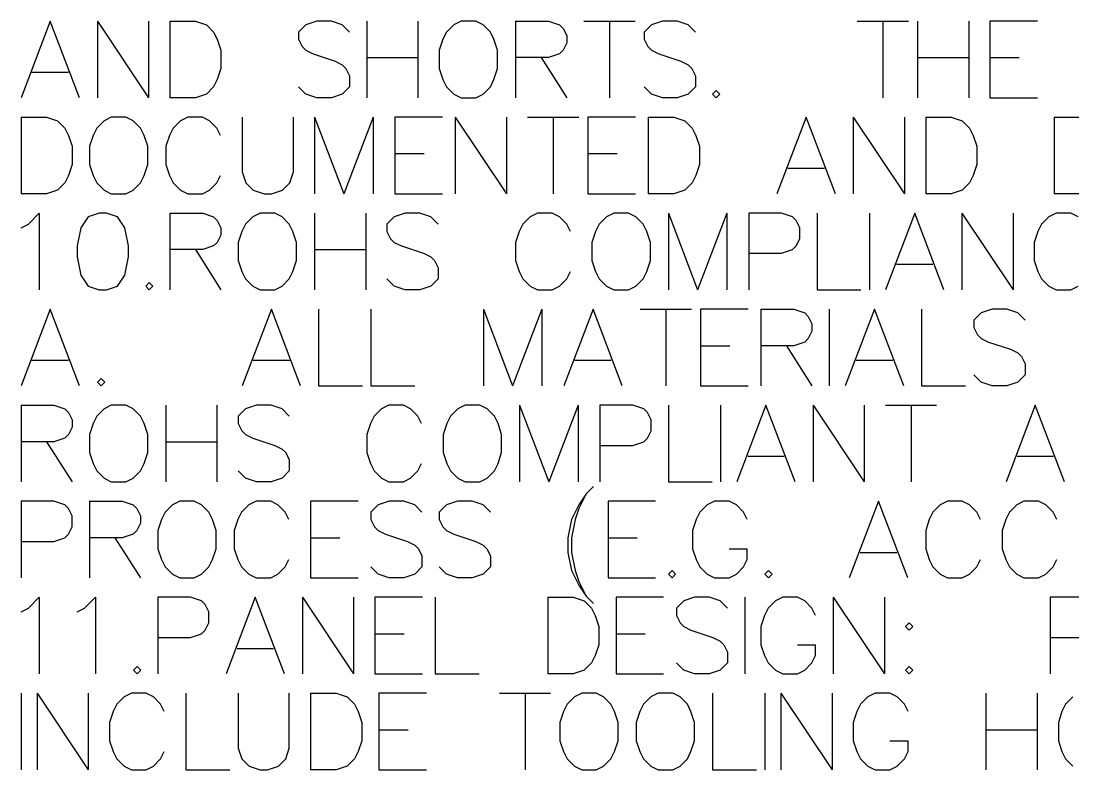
# Model space of a CAD drawing. Header units: millimetres. Extents: x 0 to 559, y 0 to 433.
# Drawn here: x 332.33 to 367.13, y 215.64 to 240.4 of the extents above; entities that cross this region are included whole.
import ezdxf

# ---------------------------------------------------------------- set-up
doc = ezdxf.new("R2010")
doc.units = ezdxf.units.MM
doc.layers.add('Mechanical7', color=56, linetype='Continuous')

msp = doc.modelspace()

# ---------------------------------------------------------------- linework, layer by layer
at = {"layer": 'Mechanical7'}
for p, q in [((333.299, 240.404), (332.332, 237.865)), ((334.266, 237.865), (333.299, 240.404)), ((334.859, 240.404), (334.859, 237.865)), ((334.859, 240.404), (336.552, 237.865)), ((336.552, 240.404), (336.552, 237.865)), ((337.253, 240.404), (337.253, 237.865)), ((337.253, 240.404), (338.1, 240.404)), ((338.1, 240.404), (338.463, 240.283)), ((338.463, 240.283), (338.704, 240.042)), ((341.752, 240.283), (341.51, 240.042)), ((342.115, 240.404), (341.752, 240.283)), ((342.598, 240.404), (342.115, 240.404)), ((342.961, 240.283), (342.598, 240.404)), ((343.203, 240.042), (342.961, 240.283)), ((343.771, 240.404), (343.771, 237.865)), ((345.464, 240.404), (345.464, 237.865)), ((346.649, 240.283), (346.407, 240.042)), ((346.891, 240.404), (346.649, 240.283)), ((347.375, 240.404), (346.891, 240.404)), ((347.617, 240.283), (347.375, 240.404)), ((347.859, 240.042), (347.617, 240.283)), ((348.693, 240.404), (348.693, 237.865)), ((348.693, 240.404), (349.781, 240.404)), ((349.781, 240.404), (350.144, 240.283)), ((350.144, 240.283), (350.265, 240.163)), ((350.265, 240.163), (350.386, 239.921)), ((350.954, 240.404), (352.647, 240.404)), ((351.801, 240.404), (351.801, 237.865)), ((353.191, 240.283), (352.95, 240.042)), ((353.554, 240.404), (353.191, 240.283)), ((354.038, 240.404), (353.554, 240.404)), ((354.401, 240.283), (354.038, 240.404)), ((354.642, 240.042), (354.401, 240.283)), ((360, 240.404), (361.693, 240.404)), ((360.846, 240.404), (360.846, 237.865)), ((361.995, 240.404), (361.995, 237.865)), ((363.688, 240.404), (363.688, 237.865)), ((365.961, 240.404), (364.389, 240.404)), ((364.389, 240.404), (364.389, 237.865)), ((338.704, 240.042), (338.825, 239.8)), ((338.825, 239.8), (338.946, 239.437)), ((341.51, 240.042), (341.51, 239.8)), ((341.51, 239.8), (341.631, 239.558)), ((346.286, 239.8), (346.166, 239.437)), ((346.407, 240.042), (346.286, 239.8)), ((347.979, 239.8), (347.859, 240.042)), ((348.1, 239.437), (347.979, 239.8)), ((350.386, 239.921), (350.386, 239.679)), ((352.95, 240.042), (352.95, 239.8)), ((352.95, 239.8), (353.07, 239.558)), ((341.631, 239.558), (341.752, 239.437)), ((350.386, 239.679), (350.265, 239.437)), ((353.07, 239.558), (353.191, 239.437)), ((338.946, 239.437), (338.946, 238.832)), ((341.752, 239.437), (341.994, 239.316)), ((341.994, 239.316), (342.719, 239.074)), ((343.771, 239.195), (345.464, 239.195)), ((346.166, 239.437), (346.166, 238.832)), ((348.1, 238.832), (348.1, 239.437)), ((349.781, 239.195), (348.693, 239.195)), ((349.539, 239.195), (350.386, 237.865)), ((350.144, 239.316), (349.781, 239.195)), ((350.265, 239.437), (350.144, 239.316)), ((353.191, 239.437), (353.433, 239.316)), ((353.433, 239.316), (354.159, 239.074)), ((361.995, 239.195), (363.688, 239.195)), ((364.389, 239.195), (365.357, 239.195)), ((338.946, 238.832), (338.825, 238.47)), ((342.719, 239.074), (342.961, 238.953)), ((342.961, 238.953), (343.082, 238.832)), ((343.082, 238.832), (343.203, 238.59)), ((346.166, 238.832), (346.286, 238.47)), ((347.979, 238.47), (348.1, 238.832)), ((354.159, 239.074), (354.401, 238.953)), ((354.401, 238.953), (354.522, 238.832)), ((354.522, 238.832), (354.642, 238.59)), ((332.694, 238.711), (333.904, 238.711)), ((338.825, 238.47), (338.704, 238.228)), ((343.203, 238.59), (343.203, 238.228)), ((346.286, 238.47), (346.407, 238.228)), ((347.859, 238.228), (347.979, 238.47)), ((354.642, 238.59), (354.642, 238.228)), ((338.704, 238.228), (338.463, 237.986)), ((341.752, 237.986), (341.51, 238.228)), ((343.203, 238.228), (342.961, 237.986)), ((346.407, 238.228), (346.649, 237.986)), ((347.617, 237.986), (347.859, 238.228)), ((353.191, 237.986), (352.95, 238.228)), ((354.642, 238.228), (354.401, 237.986)), ((355.332, 238.107), (355.211, 237.986)), ((355.453, 237.986), (355.332, 238.107)), ((338.1, 237.865), (337.253, 237.865)), ((338.463, 237.986), (338.1, 237.865)), ((342.115, 237.865), (341.752, 237.986)), ((342.598, 237.865), (342.115, 237.865)), ((342.961, 237.986), (342.598, 237.865)), ((346.649, 237.986), (346.891, 237.865)), ((346.891, 237.865), (347.375, 237.865)), ((347.375, 237.865), (347.617, 237.986)), ((353.554, 237.865), (353.191, 237.986)), ((354.038, 237.865), (353.554, 237.865)), ((354.401, 237.986), (354.038, 237.865)), ((355.211, 237.986), (355.332, 237.865)), ((355.332, 237.865), (355.453, 237.986)), ((364.389, 237.865), (365.961, 237.865)), ((332.332, 237.229), (332.332, 234.69)), ((332.332, 237.229), (333.178, 237.229)), ((333.178, 237.229), (333.541, 237.108)), ((333.541, 237.108), (333.783, 236.867)), ((335.077, 237.108), (334.835, 236.867)), ((335.318, 237.229), (335.077, 237.108)), ((335.802, 237.229), (335.318, 237.229)), ((336.044, 237.108), (335.802, 237.229)), ((336.286, 236.867), (336.044, 237.108)), ((337.604, 237.108), (337.362, 236.867)), ((337.846, 237.229), (337.604, 237.108)), ((338.33, 237.229), (337.846, 237.229)), ((338.571, 237.108), (338.33, 237.229)), ((338.813, 236.867), (338.571, 237.108)), ((339.648, 237.229), (339.648, 235.415)), ((341.341, 235.415), (341.341, 237.229)), ((342.042, 237.229), (342.042, 234.69)), ((342.042, 237.229), (343.009, 234.69)), ((343.977, 237.229), (343.009, 234.69)), ((343.977, 237.229), (343.977, 234.69)), ((346.274, 237.229), (344.702, 237.229)), ((344.702, 237.229), (344.702, 234.69)), ((346.698, 237.229), (346.698, 234.69)), ((346.698, 237.229), (348.391, 234.69)), ((348.391, 237.229), (348.391, 234.69)), ((349.092, 237.229), (350.785, 237.229)), ((349.938, 237.229), (349.938, 234.69)), ((352.659, 237.229), (351.087, 237.229)), ((351.087, 237.229), (351.087, 234.69)), ((353.083, 237.229), (353.083, 234.69)), ((353.083, 237.229), (353.929, 237.229)), ((353.929, 237.229), (354.292, 237.108)), ((354.292, 237.108), (354.534, 236.867)), ((358.307, 237.229), (357.339, 234.69)), ((359.274, 234.69), (358.307, 237.229)), ((359.867, 237.229), (359.867, 234.69)), ((359.867, 237.229), (361.559, 234.69)), ((361.559, 237.229), (361.559, 234.69)), ((362.261, 237.229), (362.261, 234.69)), ((362.261, 237.229), (363.107, 237.229)), ((363.107, 237.229), (363.47, 237.108)), ((363.47, 237.108), (363.712, 236.867)), ((366.517, 237.229), (366.517, 234.69)), ((366.517, 237.229), (367.364, 237.229)), ((333.783, 236.867), (333.904, 236.625)), ((334.835, 236.867), (334.714, 236.625)), ((336.407, 236.625), (336.286, 236.867)), ((337.362, 236.867), (337.241, 236.625)), ((338.934, 236.625), (338.813, 236.867)), ((354.534, 236.867), (354.655, 236.625)), ((363.712, 236.867), (363.833, 236.625)), ((333.904, 236.625), (334.025, 236.262)), ((334.714, 236.625), (334.593, 236.262)), ((336.528, 236.262), (336.407, 236.625)), ((337.241, 236.625), (337.12, 236.262)), ((354.655, 236.625), (354.776, 236.262)), ((363.833, 236.625), (363.954, 236.262)), ((334.025, 236.262), (334.025, 235.657)), ((334.593, 236.262), (334.593, 235.657)), ((336.528, 235.657), (336.528, 236.262)), ((337.12, 236.262), (337.12, 235.657)), ((344.702, 236.02), (345.67, 236.02)), ((351.087, 236.02), (352.055, 236.02)), ((354.776, 236.262), (354.776, 235.657)), ((363.954, 236.262), (363.954, 235.657)), ((334.025, 235.657), (333.904, 235.295)), ((334.593, 235.657), (334.714, 235.295)), ((336.407, 235.295), (336.528, 235.657)), ((337.12, 235.657), (337.241, 235.295)), ((354.776, 235.657), (354.655, 235.295)), ((363.954, 235.657), (363.833, 235.295)), ((333.904, 235.295), (333.783, 235.053)), ((334.714, 235.295), (334.835, 235.053)), ((336.286, 235.053), (336.407, 235.295)), ((337.241, 235.295), (337.362, 235.053)), ((338.813, 235.053), (338.934, 235.295)), ((339.648, 235.415), (339.769, 235.053)), ((341.22, 235.053), (341.341, 235.415)), ((354.655, 235.295), (354.534, 235.053)), ((357.702, 235.536), (358.911, 235.536)), ((363.833, 235.295), (363.712, 235.053)), ((333.783, 235.053), (333.541, 234.811)), ((334.835, 235.053), (335.077, 234.811)), ((336.044, 234.811), (336.286, 235.053)), ((337.362, 235.053), (337.604, 234.811)), ((338.571, 234.811), (338.813, 235.053)), ((339.769, 235.053), (340.01, 234.811)), ((340.978, 234.811), (341.22, 235.053)), ((354.534, 235.053), (354.292, 234.811)), ((363.712, 235.053), (363.47, 234.811)), ((333.178, 234.69), (332.332, 234.69)), ((333.541, 234.811), (333.178, 234.69)), ((335.077, 234.811), (335.318, 234.69)), ((335.318, 234.69), (335.802, 234.69)), ((335.802, 234.69), (336.044, 234.811)), ((337.604, 234.811), (337.846, 234.69)), ((337.846, 234.69), (338.33, 234.69)), ((338.33, 234.69), (338.571, 234.811)), ((340.01, 234.811), (340.373, 234.69)), ((340.373, 234.69), (340.615, 234.69)), ((340.615, 234.69), (340.978, 234.811)), ((344.702, 234.69), (346.274, 234.69)), ((351.087, 234.69), (352.659, 234.69)), ((353.929, 234.69), (353.083, 234.69)), ((354.292, 234.811), (353.929, 234.69)), ((363.107, 234.69), (362.261, 234.69)), ((363.47, 234.811), (363.107, 234.69)), ((367.364, 234.69), (366.517, 234.69)), ((332.573, 233.692), (332.936, 234.054)), ((332.936, 234.054), (332.936, 231.515)), ((334.557, 233.933), (334.315, 233.571)), ((334.919, 234.054), (334.557, 233.933)), ((335.161, 234.054), (334.919, 234.054)), ((335.524, 233.933), (335.161, 234.054)), ((335.766, 233.571), (335.524, 233.933)), ((337.253, 234.054), (337.253, 231.515)), ((337.253, 234.054), (338.342, 234.054)), ((338.342, 234.054), (338.704, 233.933)), ((338.704, 233.933), (338.825, 233.813)), ((339.998, 233.933), (339.756, 233.692)), ((340.24, 234.054), (339.998, 233.933)), ((340.724, 234.054), (340.24, 234.054)), ((340.966, 233.933), (340.724, 234.054)), ((341.208, 233.692), (340.966, 233.933)), ((342.042, 234.054), (342.042, 231.515)), ((343.735, 234.054), (343.735, 231.515)), ((344.678, 233.933), (344.436, 233.692)), ((345.041, 234.054), (344.678, 233.933)), ((345.525, 234.054), (345.041, 234.054)), ((345.887, 233.933), (345.525, 234.054)), ((346.129, 233.692), (345.887, 233.933)), ((349.177, 233.933), (348.935, 233.692)), ((349.418, 234.054), (349.177, 233.933)), ((349.902, 234.054), (349.418, 234.054)), ((350.144, 233.933), (349.902, 234.054)), ((350.386, 233.692), (350.144, 233.933)), ((351.704, 233.933), (351.462, 233.692)), ((351.946, 234.054), (351.704, 233.933)), ((352.43, 234.054), (351.946, 234.054)), ((352.671, 233.933), (352.43, 234.054)), ((352.913, 233.692), (352.671, 233.933)), ((353.748, 234.054), (353.748, 231.515)), ((353.748, 234.054), (354.715, 231.515)), ((355.682, 234.054), (354.715, 231.515)), ((355.682, 234.054), (355.682, 231.515)), ((357.496, 234.054), (356.408, 234.054)), ((356.408, 234.054), (356.408, 231.515)), ((357.859, 233.933), (357.496, 234.054)), ((357.98, 233.813), (357.859, 233.933)), ((358.669, 234.054), (358.669, 231.515)), ((360.399, 234.054), (360.399, 231.515)), ((361.898, 234.054), (360.931, 231.515)), ((362.865, 231.515), (361.898, 234.054)), ((363.458, 234.054), (363.458, 231.515)), ((363.458, 234.054), (365.151, 231.515)), ((365.151, 234.054), (365.151, 231.515)), ((366.336, 233.933), (366.094, 233.692)), ((366.578, 234.054), (366.336, 233.933)), ((367.062, 234.054), (366.578, 234.054)), ((367.303, 233.933), (367.062, 234.054)), ((332.332, 233.571), (332.573, 233.692)), ((334.315, 233.571), (334.194, 232.966)), ((335.887, 232.966), (335.766, 233.571)), ((338.825, 233.813), (338.946, 233.571)), ((338.946, 233.571), (338.946, 233.329)), ((339.756, 233.692), (339.636, 233.45)), ((341.328, 233.45), (341.208, 233.692)), ((344.436, 233.692), (344.436, 233.45)), ((348.935, 233.692), (348.814, 233.45)), ((350.507, 233.45), (350.386, 233.692)), ((351.462, 233.692), (351.341, 233.45)), ((353.034, 233.45), (352.913, 233.692)), ((358.101, 233.571), (357.98, 233.813)), ((358.101, 233.208), (358.101, 233.571)), ((366.094, 233.692), (365.973, 233.45)), ((338.946, 233.329), (338.825, 233.087)), ((339.636, 233.45), (339.515, 233.087)), ((341.449, 233.087), (341.328, 233.45)), ((344.436, 233.45), (344.557, 233.208)), ((344.557, 233.208), (344.678, 233.087)), ((348.814, 233.45), (348.693, 233.087)), ((351.341, 233.45), (351.22, 233.087)), ((353.155, 233.087), (353.034, 233.45)), ((357.98, 232.966), (358.101, 233.208)), ((365.973, 233.45), (365.852, 233.087)), ((334.194, 232.966), (334.194, 232.603)), ((335.887, 232.603), (335.887, 232.966)), ((338.342, 232.845), (337.253, 232.845)), ((338.1, 232.845), (338.946, 231.515)), ((338.704, 232.966), (338.342, 232.845)), ((338.825, 233.087), (338.704, 232.966)), ((339.515, 233.087), (339.515, 232.482)), ((341.449, 232.482), (341.449, 233.087)), ((342.042, 232.845), (343.735, 232.845)), ((344.678, 233.087), (344.92, 232.966)), ((344.92, 232.966), (345.646, 232.724)), ((348.693, 233.087), (348.693, 232.482)), ((351.22, 233.087), (351.22, 232.482)), ((353.155, 232.482), (353.155, 233.087)), ((357.496, 232.724), (357.859, 232.845)), ((357.859, 232.845), (357.98, 232.966)), ((365.852, 233.087), (365.852, 232.482)), ((334.194, 232.603), (334.315, 231.999)), ((335.766, 231.999), (335.887, 232.603)), ((339.515, 232.482), (339.636, 232.12)), ((341.328, 232.12), (341.449, 232.482)), ((345.646, 232.724), (345.887, 232.603)), ((345.887, 232.603), (346.008, 232.482)), ((346.008, 232.482), (346.129, 232.24)), ((348.693, 232.482), (348.814, 232.12)), ((351.22, 232.482), (351.341, 232.12)), ((353.034, 232.12), (353.155, 232.482)), ((356.408, 232.724), (357.496, 232.724)), ((365.852, 232.482), (365.973, 232.12)), ((346.129, 232.24), (346.129, 231.878)), ((361.293, 232.361), (362.503, 232.361)), ((334.315, 231.999), (334.557, 231.636)), ((335.524, 231.636), (335.766, 231.999)), ((339.636, 232.12), (339.756, 231.878)), ((339.756, 231.878), (339.998, 231.636)), ((340.966, 231.636), (341.208, 231.878)), ((341.208, 231.878), (341.328, 232.12)), ((344.678, 231.636), (344.436, 231.878)), ((346.129, 231.878), (345.887, 231.636)), ((348.814, 232.12), (348.935, 231.878)), ((348.935, 231.878), (349.177, 231.636)), ((350.144, 231.636), (350.386, 231.878)), ((350.386, 231.878), (350.507, 232.12)), ((351.341, 232.12), (351.462, 231.878)), ((351.462, 231.878), (351.704, 231.636)), ((352.671, 231.636), (352.913, 231.878)), ((352.913, 231.878), (353.034, 232.12)), ((365.973, 232.12), (366.094, 231.878)), ((366.094, 231.878), (366.336, 231.636)), ((334.557, 231.636), (334.919, 231.515)), ((334.919, 231.515), (335.161, 231.515)), ((335.161, 231.515), (335.524, 231.636)), ((336.576, 231.757), (336.455, 231.636)), ((336.455, 231.636), (336.576, 231.515)), ((336.697, 231.636), (336.576, 231.757)), ((336.576, 231.515), (336.697, 231.636)), ((339.998, 231.636), (340.24, 231.515)), ((340.24, 231.515), (340.724, 231.515)), ((340.724, 231.515), (340.966, 231.636)), ((345.041, 231.515), (344.678, 231.636)), ((345.525, 231.515), (345.041, 231.515)), ((345.887, 231.636), (345.525, 231.515)), ((349.177, 231.636), (349.418, 231.515)), ((349.418, 231.515), (349.902, 231.515)), ((349.902, 231.515), (350.144, 231.636)), ((351.704, 231.636), (351.946, 231.515)), ((351.946, 231.515), (352.43, 231.515)), ((352.43, 231.515), (352.671, 231.636)), ((358.669, 231.515), (360.12, 231.515)), ((366.336, 231.636), (366.578, 231.515)), ((366.578, 231.515), (367.062, 231.515)), ((367.062, 231.515), (367.303, 231.636)), ((333.299, 230.879), (332.332, 228.34)), ((334.266, 228.34), (333.299, 230.879)), ((340.615, 230.879), (339.648, 228.34)), ((341.582, 228.34), (340.615, 230.879)), ((342.175, 230.879), (342.175, 228.34)), ((343.904, 230.879), (343.904, 228.34)), ((347.629, 230.879), (347.629, 228.34)), ((347.629, 230.879), (348.596, 228.34)), ((349.564, 230.879), (348.596, 228.34)), ((349.564, 230.879), (349.564, 228.34)), ((351.257, 230.879), (350.289, 228.34)), ((352.224, 228.34), (351.257, 230.879)), ((352.817, 230.879), (354.509, 230.879)), ((353.663, 230.879), (353.663, 228.34)), ((356.384, 230.879), (354.812, 230.879)), ((354.812, 230.879), (354.812, 228.34)), ((356.807, 230.879), (356.807, 228.34)), ((356.807, 230.879), (357.895, 230.879)), ((357.895, 230.879), (358.258, 230.758)), ((358.258, 230.758), (358.379, 230.638)), ((359.068, 230.879), (359.068, 228.34)), ((360.568, 230.879), (359.6, 228.34)), ((361.535, 228.34), (360.568, 230.879)), ((362.128, 230.879), (362.128, 228.34)), ((364.099, 230.758), (363.857, 230.517)), ((364.462, 230.879), (364.099, 230.758)), ((364.945, 230.879), (364.462, 230.879)), ((365.308, 230.758), (364.945, 230.879)), ((365.55, 230.517), (365.308, 230.758)), ((358.379, 230.638), (358.5, 230.396)), ((358.5, 230.396), (358.5, 230.154)), ((363.857, 230.517), (363.857, 230.275)), ((358.5, 230.154), (358.379, 229.912)), ((363.857, 230.275), (363.978, 230.033)), ((358.258, 229.791), (357.895, 229.67)), ((358.379, 229.912), (358.258, 229.791)), ((363.978, 230.033), (364.099, 229.912)), ((364.099, 229.912), (364.341, 229.791)), ((364.341, 229.791), (365.066, 229.549)), ((354.812, 229.67), (355.779, 229.67)), ((357.895, 229.67), (356.807, 229.67)), ((357.654, 229.67), (358.5, 228.34)), ((365.066, 229.549), (365.308, 229.428)), ((365.308, 229.428), (365.429, 229.307)), ((332.694, 229.186), (333.904, 229.186)), ((340.01, 229.186), (341.22, 229.186)), ((350.652, 229.186), (351.861, 229.186)), ((359.963, 229.186), (361.173, 229.186)), ((365.429, 229.307), (365.55, 229.065)), ((365.55, 229.065), (365.55, 228.703)), ((364.099, 228.461), (363.857, 228.703)), ((365.55, 228.703), (365.308, 228.461)), ((334.98, 228.582), (334.859, 228.461)), ((334.859, 228.461), (334.98, 228.34)), ((335.101, 228.461), (334.98, 228.582)), ((334.98, 228.34), (335.101, 228.461)), ((342.175, 228.34), (343.626, 228.34)), ((343.904, 228.34), (345.355, 228.34)), ((354.812, 228.34), (356.384, 228.34)), ((362.128, 228.34), (363.579, 228.34)), ((364.462, 228.34), (364.099, 228.461)), ((364.945, 228.34), (364.462, 228.34)), ((365.308, 228.461), (364.945, 228.34)), ((332.332, 227.704), (332.332, 225.165)), ((332.332, 227.704), (333.42, 227.704)), ((333.42, 227.704), (333.783, 227.583)), ((335.318, 227.704), (335.077, 227.583)), ((335.802, 227.704), (335.318, 227.704)), ((336.044, 227.583), (335.802, 227.704)), ((337.12, 227.704), (337.12, 225.165)), ((338.813, 227.704), (338.813, 225.165)), ((340.119, 227.704), (339.756, 227.583)), ((340.603, 227.704), (340.119, 227.704)), ((340.966, 227.583), (340.603, 227.704)), ((344.497, 227.704), (344.255, 227.583)), ((344.98, 227.704), (344.497, 227.704)), ((345.222, 227.583), (344.98, 227.704)), ((347.024, 227.704), (346.782, 227.583)), ((347.508, 227.704), (347.024, 227.704)), ((347.75, 227.583), (347.508, 227.704)), ((348.826, 227.704), (348.826, 225.165)), ((348.826, 227.704), (349.793, 225.165)), ((350.761, 227.704), (349.793, 225.165)), ((350.761, 227.704), (350.761, 225.165)), ((352.575, 227.704), (351.486, 227.704)), ((351.486, 227.704), (351.486, 225.165)), ((352.937, 227.583), (352.575, 227.704)), ((353.748, 227.704), (353.748, 225.165)), ((355.477, 227.704), (355.477, 225.165)), ((356.976, 227.704), (356.009, 225.165)), ((357.944, 225.165), (356.976, 227.704)), ((358.536, 227.704), (358.536, 225.165)), ((358.536, 227.704), (360.229, 225.165)), ((360.229, 227.704), (360.229, 225.165)), ((360.931, 227.704), (362.624, 227.704)), ((361.777, 227.704), (361.777, 225.165)), ((365.889, 227.704), (364.921, 225.165)), ((366.856, 225.165), (365.889, 227.704)), ((333.783, 227.583), (333.904, 227.463)), ((333.904, 227.463), (334.025, 227.221)), ((334.835, 227.342), (334.714, 227.1)), ((335.077, 227.583), (334.835, 227.342)), ((336.286, 227.342), (336.044, 227.583)), ((336.407, 227.1), (336.286, 227.342)), ((339.756, 227.583), (339.515, 227.342)), ((339.515, 227.342), (339.515, 227.1)), ((341.208, 227.342), (340.966, 227.583)), ((344.013, 227.342), (343.892, 227.1)), ((344.255, 227.583), (344.013, 227.342)), ((345.464, 227.342), (345.222, 227.583)), ((345.585, 227.1), (345.464, 227.342)), ((346.54, 227.342), (346.42, 227.1)), ((346.782, 227.583), (346.54, 227.342)), ((347.992, 227.342), (347.75, 227.583)), ((348.112, 227.1), (347.992, 227.342)), ((353.058, 227.463), (352.937, 227.583)), ((353.179, 227.221), (353.058, 227.463)), ((334.025, 226.979), (333.904, 226.737)), ((334.025, 227.221), (334.025, 226.979)), ((334.714, 227.1), (334.593, 226.737)), ((336.528, 226.737), (336.407, 227.1)), ((339.515, 227.1), (339.636, 226.858)), ((343.892, 227.1), (343.771, 226.737)), ((346.42, 227.1), (346.299, 226.737)), ((348.233, 226.737), (348.112, 227.1)), ((353.179, 226.858), (353.179, 227.221)), ((333.783, 226.616), (333.42, 226.495)), ((333.904, 226.737), (333.783, 226.616)), ((334.593, 226.737), (334.593, 226.132)), ((336.528, 226.132), (336.528, 226.737)), ((339.636, 226.858), (339.756, 226.737)), ((339.756, 226.737), (339.998, 226.616)), ((339.998, 226.616), (340.724, 226.374)), ((343.771, 226.737), (343.771, 226.132)), ((346.299, 226.737), (346.299, 226.132)), ((348.233, 226.132), (348.233, 226.737)), ((352.937, 226.495), (353.058, 226.616)), ((353.058, 226.616), (353.179, 226.858)), ((333.42, 226.495), (332.332, 226.495)), ((333.178, 226.495), (334.025, 225.165)), ((337.12, 226.495), (338.813, 226.495)), ((340.724, 226.374), (340.966, 226.253)), ((340.966, 226.253), (341.087, 226.132)), ((351.486, 226.374), (352.575, 226.374)), ((352.575, 226.374), (352.937, 226.495)), ((334.593, 226.132), (334.714, 225.77)), ((336.407, 225.77), (336.528, 226.132)), ((341.087, 226.132), (341.208, 225.89)), ((341.208, 225.89), (341.208, 225.528)), ((343.771, 226.132), (343.892, 225.77)), ((346.299, 226.132), (346.42, 225.77)), ((348.112, 225.77), (348.233, 226.132)), ((356.372, 226.011), (357.581, 226.011)), ((365.284, 226.011), (366.493, 226.011)), ((334.714, 225.77), (334.835, 225.528)), ((334.835, 225.528), (335.077, 225.286)), ((336.044, 225.286), (336.286, 225.528)), ((336.286, 225.528), (336.407, 225.77)), ((339.756, 225.286), (339.515, 225.528)), ((341.208, 225.528), (340.966, 225.286)), ((343.892, 225.77), (344.013, 225.528)), ((344.013, 225.528), (344.255, 225.286)), ((345.222, 225.286), (345.464, 225.528)), ((345.464, 225.528), (345.585, 225.77)), ((346.42, 225.77), (346.54, 225.528)), ((346.54, 225.528), (346.782, 225.286)), ((347.75, 225.286), (347.992, 225.528)), ((347.992, 225.528), (348.112, 225.77)), ((335.077, 225.286), (335.318, 225.165)), ((335.802, 225.165), (336.044, 225.286)), ((340.119, 225.165), (339.756, 225.286)), ((340.966, 225.286), (340.603, 225.165)), ((344.255, 225.286), (344.497, 225.165)), ((344.98, 225.165), (345.222, 225.286)), ((346.782, 225.286), (347.024, 225.165)), ((347.508, 225.165), (347.75, 225.286)), ((335.318, 225.165), (335.802, 225.165)), ((340.603, 225.165), (340.119, 225.165)), ((344.497, 225.165), (344.98, 225.165)), ((347.024, 225.165), (347.508, 225.165)), ((351.269, 225.013), (351.027, 224.771)), ((353.748, 225.165), (355.199, 225.165)), ((333.42, 224.529), (332.332, 224.529)), ((332.332, 224.529), (332.332, 221.99)), ((333.783, 224.408), (333.42, 224.529)), ((334.593, 224.529), (334.593, 221.99)), ((334.593, 224.529), (335.681, 224.529)), ((335.681, 224.529), (336.044, 224.408)), ((337.58, 224.529), (337.338, 224.408)), ((338.063, 224.529), (337.58, 224.529)), ((338.305, 224.408), (338.063, 224.529)), ((340.107, 224.529), (339.865, 224.408)), ((340.591, 224.529), (340.107, 224.529)), ((340.833, 224.408), (340.591, 224.529)), ((343.481, 224.529), (341.909, 224.529)), ((341.909, 224.529), (341.909, 221.99)), ((344.509, 224.529), (344.146, 224.408)), ((344.993, 224.529), (344.509, 224.529)), ((345.355, 224.408), (344.993, 224.529)), ((346.77, 224.529), (346.407, 224.408)), ((347.254, 224.529), (346.77, 224.529)), ((347.617, 224.408), (347.254, 224.529)), ((351.027, 224.771), (350.785, 224.408)), ((351.027, 224.771), (350.785, 224.288)), ((353.324, 224.529), (351.752, 224.529)), ((351.752, 224.529), (351.752, 221.99)), ((355.271, 224.529), (355.029, 224.408)), ((355.755, 224.529), (355.271, 224.529)), ((355.997, 224.408), (355.755, 224.529)), ((360.701, 224.529), (359.733, 221.99)), ((361.668, 221.99), (360.701, 224.529)), ((362.986, 224.529), (362.745, 224.408)), ((363.47, 224.529), (362.986, 224.529)), ((363.712, 224.408), (363.47, 224.529)), ((365.514, 224.529), (365.272, 224.408)), ((365.997, 224.529), (365.514, 224.529)), ((366.239, 224.408), (365.997, 224.529)), ((333.904, 224.288), (333.783, 224.408)), ((334.025, 224.046), (333.904, 224.288)), ((336.044, 224.408), (336.165, 224.288)), ((336.165, 224.288), (336.286, 224.046)), ((337.096, 224.167), (336.975, 223.925)), ((337.338, 224.408), (337.096, 224.167)), ((338.547, 224.167), (338.305, 224.408)), ((338.668, 223.925), (338.547, 224.167)), ((339.623, 224.167), (339.503, 223.925)), ((339.865, 224.408), (339.623, 224.167)), ((341.075, 224.167), (340.833, 224.408)), ((341.195, 223.925), (341.075, 224.167)), ((344.146, 224.408), (343.904, 224.167)), ((343.904, 224.167), (343.904, 223.925)), ((345.597, 224.167), (345.355, 224.408)), ((346.407, 224.408), (346.166, 224.167)), ((346.166, 224.167), (346.166, 223.925)), ((347.859, 224.167), (347.617, 224.408)), ((350.785, 224.408), (350.543, 223.925)), ((350.785, 224.288), (350.664, 223.925)), ((354.788, 224.167), (354.667, 223.925)), ((355.029, 224.408), (354.788, 224.167)), ((356.239, 224.167), (355.997, 224.408)), ((356.36, 223.925), (356.239, 224.167)), ((362.503, 224.167), (362.382, 223.925)), ((362.745, 224.408), (362.503, 224.167)), ((363.954, 224.167), (363.712, 224.408)), ((364.075, 223.925), (363.954, 224.167)), ((365.03, 224.167), (364.909, 223.925)), ((365.272, 224.408), (365.03, 224.167)), ((366.481, 224.167), (366.239, 224.408)), ((366.602, 223.925), (366.481, 224.167)), ((334.025, 223.683), (334.025, 224.046)), ((336.286, 223.804), (336.165, 223.562)), ((336.286, 224.046), (336.286, 223.804)), ((336.975, 223.925), (336.854, 223.562)), ((338.789, 223.562), (338.668, 223.925)), ((339.503, 223.925), (339.382, 223.562)), ((343.904, 223.925), (344.025, 223.683)), ((346.166, 223.925), (346.286, 223.683)), ((350.543, 223.925), (350.422, 223.32)), ((350.664, 223.925), (350.543, 223.32)), ((354.667, 223.925), (354.546, 223.562)), ((362.382, 223.925), (362.261, 223.562)), ((364.909, 223.925), (364.788, 223.562)), ((333.783, 223.32), (333.904, 223.441)), ((333.904, 223.441), (334.025, 223.683)), ((336.044, 223.441), (335.681, 223.32)), ((336.165, 223.562), (336.044, 223.441)), ((336.854, 223.562), (336.854, 222.957)), ((338.789, 222.957), (338.789, 223.562)), ((339.382, 223.562), (339.382, 222.957)), ((344.025, 223.683), (344.146, 223.562)), ((344.146, 223.562), (344.388, 223.441)), ((344.388, 223.441), (345.113, 223.199)), ((346.286, 223.683), (346.407, 223.562)), ((346.407, 223.562), (346.649, 223.441)), ((346.649, 223.441), (347.375, 223.199)), ((354.546, 223.562), (354.546, 222.957)), ((362.261, 223.562), (362.261, 222.957)), ((364.788, 223.562), (364.788, 222.957)), ((332.332, 223.199), (333.42, 223.199)), ((333.42, 223.199), (333.783, 223.32)), ((335.681, 223.32), (334.593, 223.32)), ((335.439, 223.32), (336.286, 221.99)), ((341.909, 223.32), (342.876, 223.32)), ((345.113, 223.199), (345.355, 223.078)), ((347.375, 223.199), (347.617, 223.078)), ((350.422, 223.32), (350.422, 222.836)), ((350.543, 223.32), (350.543, 222.836)), ((351.752, 223.32), (352.72, 223.32)), ((336.854, 222.957), (336.975, 222.595)), ((338.668, 222.595), (338.789, 222.957)), ((339.382, 222.957), (339.503, 222.595)), ((345.355, 223.078), (345.476, 222.957)), ((345.476, 222.957), (345.597, 222.715)), ((347.617, 223.078), (347.738, 222.957)), ((347.738, 222.957), (347.859, 222.715)), ((350.422, 222.836), (350.543, 222.232)), ((350.543, 222.836), (350.664, 222.232)), ((354.546, 222.957), (354.667, 222.595)), ((355.755, 222.957), (356.36, 222.957)), ((356.36, 222.595), (356.36, 222.957)), ((360.096, 222.836), (361.306, 222.836)), ((362.261, 222.957), (362.382, 222.595)), ((364.788, 222.957), (364.909, 222.595)), ((336.975, 222.595), (337.096, 222.353)), ((338.547, 222.353), (338.668, 222.595)), ((339.503, 222.595), (339.623, 222.353)), ((341.075, 222.353), (341.195, 222.595)), ((345.597, 222.715), (345.597, 222.353)), ((347.859, 222.715), (347.859, 222.353)), ((354.667, 222.595), (354.788, 222.353)), ((356.239, 222.353), (356.36, 222.595)), ((362.382, 222.595), (362.503, 222.353)), ((363.954, 222.353), (364.075, 222.595)), ((364.909, 222.595), (365.03, 222.353)), ((366.481, 222.353), (366.602, 222.595)), ((337.096, 222.353), (337.338, 222.111)), ((337.338, 222.111), (337.58, 221.99)), ((338.063, 221.99), (338.305, 222.111)), ((338.305, 222.111), (338.547, 222.353)), ((339.623, 222.353), (339.865, 222.111)), ((339.865, 222.111), (340.107, 221.99)), ((340.591, 221.99), (340.833, 222.111)), ((340.833, 222.111), (341.075, 222.353)), ((344.146, 222.111), (343.904, 222.353)), ((344.509, 221.99), (344.146, 222.111)), ((345.355, 222.111), (344.993, 221.99)), ((345.597, 222.353), (345.355, 222.111)), ((346.407, 222.111), (346.166, 222.353)), ((346.77, 221.99), (346.407, 222.111)), ((347.617, 222.111), (347.254, 221.99)), ((347.859, 222.353), (347.617, 222.111)), ((350.543, 222.232), (350.785, 221.748)), ((350.664, 222.232), (350.785, 221.869)), ((353.869, 222.232), (353.748, 222.111)), ((353.748, 222.111), (353.869, 221.99)), ((353.989, 222.111), (353.869, 222.232)), ((353.869, 221.99), (353.989, 222.111)), ((354.788, 222.353), (355.029, 222.111)), ((355.029, 222.111), (355.271, 221.99)), ((355.755, 221.99), (355.997, 222.111)), ((355.997, 222.111), (356.239, 222.353)), ((357.061, 222.232), (356.94, 222.111)), ((356.94, 222.111), (357.061, 221.99)), ((357.182, 222.111), (357.061, 222.232)), ((357.061, 221.99), (357.182, 222.111)), ((362.503, 222.353), (362.745, 222.111)), ((362.745, 222.111), (362.986, 221.99)), ((363.47, 221.99), (363.712, 222.111)), ((363.712, 222.111), (363.954, 222.353)), ((365.03, 222.353), (365.272, 222.111)), ((365.272, 222.111), (365.514, 221.99)), ((365.997, 221.99), (366.239, 222.111)), ((366.239, 222.111), (366.481, 222.353)), ((337.58, 221.99), (338.063, 221.99)), ((340.107, 221.99), (340.591, 221.99)), ((341.909, 221.99), (343.481, 221.99)), ((344.993, 221.99), (344.509, 221.99)), ((347.254, 221.99), (346.77, 221.99)), ((350.785, 221.869), (351.027, 221.385)), ((350.785, 221.748), (351.027, 221.385)), ((351.752, 221.99), (353.324, 221.99)), ((355.271, 221.99), (355.755, 221.99)), ((362.986, 221.99), (363.47, 221.99)), ((365.514, 221.99), (365.997, 221.99)), ((332.573, 220.992), (332.936, 221.354)), ((332.936, 221.354), (332.936, 218.815)), ((334.436, 220.992), (334.798, 221.354)), ((334.798, 221.354), (334.798, 218.815)), ((337.943, 221.354), (336.854, 221.354)), ((336.854, 221.354), (336.854, 218.815)), ((338.305, 221.233), (337.943, 221.354)), ((340.083, 221.354), (339.116, 218.815)), ((341.05, 218.815), (340.083, 221.354)), ((341.643, 221.354), (341.643, 218.815)), ((341.643, 221.354), (343.336, 218.815)), ((343.336, 221.354), (343.336, 218.815)), ((345.609, 221.354), (344.037, 221.354)), ((344.037, 221.354), (344.037, 218.815)), ((346.033, 221.354), (346.033, 218.815)), ((349.757, 221.354), (349.757, 218.815)), ((349.757, 221.354), (350.604, 221.354)), ((350.604, 221.354), (350.966, 221.233)), ((351.027, 221.385), (351.269, 221.143)), ((353.59, 221.354), (352.018, 221.354)), ((352.018, 221.354), (352.018, 218.815)), ((354.618, 221.354), (354.256, 221.233)), ((355.102, 221.354), (354.618, 221.354)), ((355.465, 221.233), (355.102, 221.354)), ((356.275, 221.354), (356.275, 218.815)), ((357.533, 221.354), (357.291, 221.233)), ((358.016, 221.354), (357.533, 221.354)), ((358.258, 221.233), (358.016, 221.354)), ((359.201, 221.354), (359.201, 218.815)), ((359.201, 221.354), (360.894, 218.815)), ((360.894, 221.354), (360.894, 218.815)), ((367.473, 221.354), (366.384, 221.354)), ((366.384, 221.354), (366.384, 218.815)), ((338.426, 221.113), (338.305, 221.233)), ((338.547, 220.871), (338.426, 221.113)), ((350.966, 221.233), (351.208, 220.992)), ((354.256, 221.233), (354.014, 220.992)), ((355.707, 220.992), (355.465, 221.233)), ((357.291, 221.233), (357.049, 220.992)), ((358.5, 220.992), (358.258, 221.233)), ((332.332, 220.871), (332.573, 220.992)), ((334.194, 220.871), (334.436, 220.992)), ((338.547, 220.508), (338.547, 220.871)), ((351.208, 220.992), (351.329, 220.75)), ((351.329, 220.75), (351.45, 220.387)), ((354.014, 220.992), (354.014, 220.75)), ((354.014, 220.75), (354.135, 220.508)), ((356.928, 220.75), (356.807, 220.387)), ((357.049, 220.992), (356.928, 220.75)), ((358.621, 220.75), (358.5, 220.992)), ((338.426, 220.266), (338.547, 220.508)), ((351.45, 220.387), (351.45, 219.782)), ((354.135, 220.508), (354.256, 220.387)), ((354.256, 220.387), (354.497, 220.266)), ((356.807, 220.387), (356.807, 219.782)), ((361.717, 220.508), (361.596, 220.387)), ((361.596, 220.387), (361.717, 220.266)), ((361.838, 220.387), (361.717, 220.508)), ((361.717, 220.266), (361.838, 220.387)), ((336.854, 220.024), (337.943, 220.024)), ((337.943, 220.024), (338.305, 220.145)), ((338.305, 220.145), (338.426, 220.266)), ((344.037, 220.145), (345.005, 220.145)), ((352.018, 220.145), (352.986, 220.145)), ((354.497, 220.266), (355.223, 220.024)), ((355.223, 220.024), (355.465, 219.903)), ((366.384, 220.024), (367.473, 220.024)), ((339.478, 219.661), (340.688, 219.661)), ((351.45, 219.782), (351.329, 219.42)), ((355.465, 219.903), (355.586, 219.782)), ((355.586, 219.782), (355.707, 219.54)), ((356.807, 219.782), (356.928, 219.42)), ((358.016, 219.782), (358.621, 219.782)), ((358.621, 219.42), (358.621, 219.782)), ((351.329, 219.42), (351.208, 219.178)), ((355.707, 219.54), (355.707, 219.178)), ((356.928, 219.42), (357.049, 219.178)), ((358.5, 219.178), (358.621, 219.42)), ((336.177, 219.057), (336.056, 218.936)), ((336.056, 218.936), (336.177, 218.815)), ((336.298, 218.936), (336.177, 219.057)), ((336.177, 218.815), (336.298, 218.936)), ((350.966, 218.936), (350.604, 218.815)), ((351.208, 219.178), (350.966, 218.936)), ((354.256, 218.936), (354.014, 219.178)), ((354.618, 218.815), (354.256, 218.936)), ((355.465, 218.936), (355.102, 218.815)), ((355.707, 219.178), (355.465, 218.936)), ((357.049, 219.178), (357.291, 218.936)), ((357.291, 218.936), (357.533, 218.815)), ((358.016, 218.815), (358.258, 218.936)), ((358.258, 218.936), (358.5, 219.178)), ((361.717, 219.057), (361.596, 218.936)), ((361.596, 218.936), (361.717, 218.815)), ((361.838, 218.936), (361.717, 219.057)), ((361.717, 218.815), (361.838, 218.936)), ((344.037, 218.815), (345.609, 218.815)), ((346.033, 218.815), (347.484, 218.815)), ((350.604, 218.815), (349.757, 218.815)), ((352.018, 218.815), (353.59, 218.815)), ((355.102, 218.815), (354.618, 218.815)), ((357.533, 218.815), (358.016, 218.815)), ((332.332, 218.179), (332.332, 215.64)), ((332.864, 218.179), (332.864, 215.64)), ((332.864, 218.179), (334.557, 215.64)), ((334.557, 218.179), (334.557, 215.64)), ((335.742, 218.058), (335.5, 217.817)), ((335.984, 218.179), (335.742, 218.058)), ((336.467, 218.179), (335.984, 218.179)), ((336.709, 218.058), (336.467, 218.179)), ((336.951, 217.817), (336.709, 218.058)), ((337.785, 218.179), (337.785, 215.64)), ((339.515, 218.179), (339.515, 216.365)), ((341.208, 216.365), (341.208, 218.179)), ((341.909, 218.179), (341.909, 215.64)), ((341.909, 218.179), (342.755, 218.179)), ((342.755, 218.179), (343.118, 218.058)), ((343.118, 218.058), (343.36, 217.817)), ((345.742, 218.179), (344.17, 218.179)), ((344.17, 218.179), (344.17, 215.64)), ((348.161, 218.179), (349.854, 218.179)), ((349.007, 218.179), (349.007, 215.64)), ((350.64, 218.058), (350.398, 217.817)), ((350.882, 218.179), (350.64, 218.058)), ((351.365, 218.179), (350.882, 218.179)), ((351.607, 218.058), (351.365, 218.179)), ((351.849, 217.817), (351.607, 218.058)), ((353.167, 218.058), (352.925, 217.817)), ((353.409, 218.179), (353.167, 218.058)), ((353.893, 218.179), (353.409, 218.179)), ((354.135, 218.058), (353.893, 218.179)), ((354.376, 217.817), (354.135, 218.058)), ((355.211, 218.179), (355.211, 215.64)), ((356.94, 218.179), (356.94, 215.64)), ((357.472, 218.179), (357.472, 215.64)), ((357.472, 218.179), (359.165, 215.64)), ((359.165, 218.179), (359.165, 215.64)), ((360.35, 218.058), (360.108, 217.817)), ((360.592, 218.179), (360.35, 218.058)), ((361.076, 218.179), (360.592, 218.179)), ((361.318, 218.058), (361.076, 218.179)), ((361.559, 217.817), (361.318, 218.058)), ((364.256, 218.179), (364.256, 215.64)), ((365.949, 218.179), (365.949, 215.64)), ((367.134, 218.058), (366.892, 217.817)), ((335.379, 217.575), (335.258, 217.212)), ((335.5, 217.817), (335.379, 217.575)), ((337.072, 217.575), (336.951, 217.817)), ((343.36, 217.817), (343.481, 217.575)), ((343.481, 217.575), (343.602, 217.212)), ((350.277, 217.575), (350.156, 217.212)), ((350.398, 217.817), (350.277, 217.575)), ((351.97, 217.575), (351.849, 217.817)), ((352.091, 217.212), (351.97, 217.575)), ((352.804, 217.575), (352.683, 217.212)), ((352.925, 217.817), (352.804, 217.575)), ((354.497, 217.575), (354.376, 217.817)), ((354.618, 217.212), (354.497, 217.575)), ((359.987, 217.575), (359.867, 217.212)), ((360.108, 217.817), (359.987, 217.575)), ((361.68, 217.575), (361.559, 217.817)), ((366.771, 217.575), (366.651, 217.212)), ((366.892, 217.817), (366.771, 217.575)), ((335.258, 217.212), (335.258, 216.607)), ((343.602, 217.212), (343.602, 216.607)), ((350.156, 217.212), (350.156, 216.607)), ((352.091, 216.607), (352.091, 217.212)), ((352.683, 217.212), (352.683, 216.607)), ((354.618, 216.607), (354.618, 217.212)), ((359.867, 217.212), (359.867, 216.607)), ((366.651, 217.212), (366.651, 216.607)), ((344.17, 216.97), (345.138, 216.97)), ((364.256, 216.97), (365.949, 216.97)), ((335.258, 216.607), (335.379, 216.245)), ((343.602, 216.607), (343.481, 216.245)), ((350.156, 216.607), (350.277, 216.245)), ((351.97, 216.245), (352.091, 216.607)), ((352.683, 216.607), (352.804, 216.245)), ((354.497, 216.245), (354.618, 216.607)), ((359.867, 216.607), (359.987, 216.245)), ((361.076, 216.607), (361.68, 216.607)), ((361.68, 216.245), (361.68, 216.607)), ((366.651, 216.607), (366.771, 216.245)), ((335.379, 216.245), (335.5, 216.003)), ((336.951, 216.003), (337.072, 216.245)), ((339.515, 216.365), (339.636, 216.003)), ((341.087, 216.003), (341.208, 216.365)), ((343.481, 216.245), (343.36, 216.003)), ((350.277, 216.245), (350.398, 216.003)), ((351.849, 216.003), (351.97, 216.245)), ((352.804, 216.245), (352.925, 216.003)), ((354.376, 216.003), (354.497, 216.245)), ((359.987, 216.245), (360.108, 216.003)), ((361.559, 216.003), (361.68, 216.245)), ((366.771, 216.245), (366.892, 216.003)), ((335.5, 216.003), (335.742, 215.761)), ((336.709, 215.761), (336.951, 216.003)), ((339.636, 216.003), (339.877, 215.761)), ((340.845, 215.761), (341.087, 216.003)), ((343.36, 216.003), (343.118, 215.761)), ((350.398, 216.003), (350.64, 215.761)), ((351.607, 215.761), (351.849, 216.003)), ((352.925, 216.003), (353.167, 215.761)), ((354.135, 215.761), (354.376, 216.003)), ((360.108, 216.003), (360.35, 215.761)), ((361.318, 215.761), (361.559, 216.003)), ((366.892, 216.003), (367.134, 215.761)), ((335.742, 215.761), (335.984, 215.64)), ((335.984, 215.64), (336.467, 215.64)), ((336.467, 215.64), (336.709, 215.761)), ((337.785, 215.64), (339.236, 215.64)), ((339.877, 215.761), (340.24, 215.64)), ((340.24, 215.64), (340.482, 215.64)), ((340.482, 215.64), (340.845, 215.761)), ((342.755, 215.64), (341.909, 215.64)), ((343.118, 215.761), (342.755, 215.64)), ((344.17, 215.64), (345.742, 215.64)), ((350.64, 215.761), (350.882, 215.64)), ((350.882, 215.64), (351.365, 215.64)), ((351.365, 215.64), (351.607, 215.761)), ((353.167, 215.761), (353.409, 215.64)), ((353.409, 215.64), (353.893, 215.64)), ((353.893, 215.64), (354.135, 215.761)), ((355.211, 215.64), (356.662, 215.64)), ((360.35, 215.761), (360.592, 215.64)), ((360.592, 215.64), (361.076, 215.64)), ((361.076, 215.64), (361.318, 215.761))]:
    msp.add_line(p, q, dxfattribs=at)

doc.saveas('drawing.dxf')
